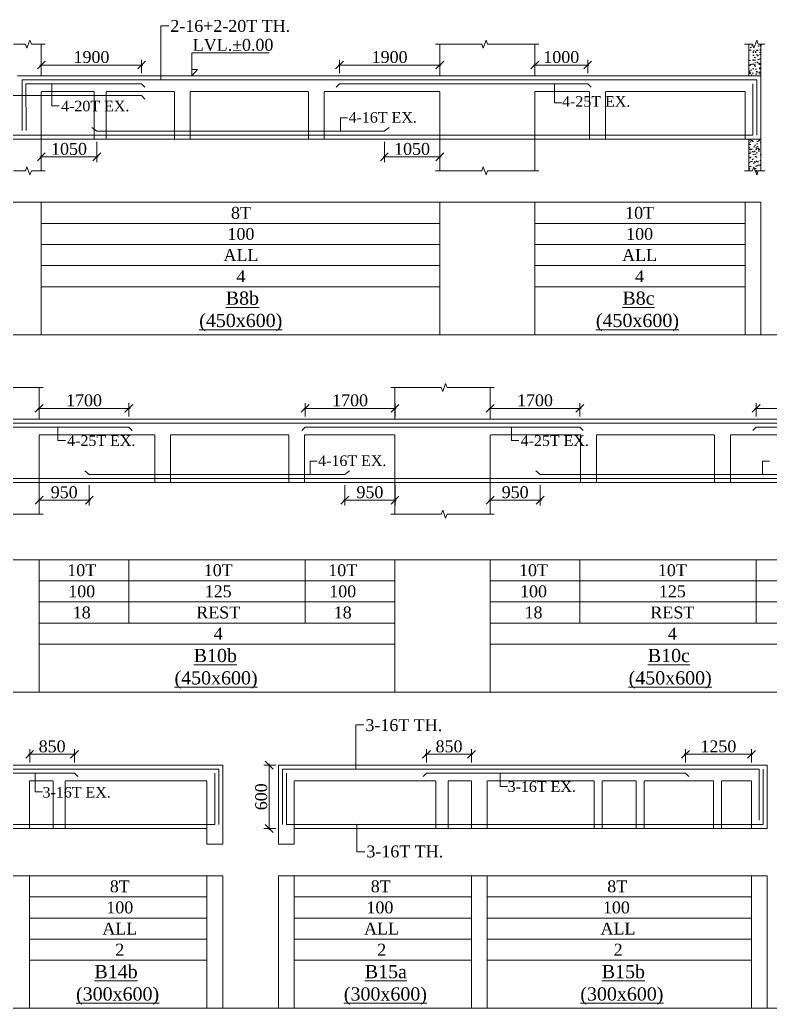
# Model space of a CAD drawing. Header units: millimetres. Extents: x 9781889 to 10654170, y -7852491 to -7608561.
# Drawn here: x 9922241 to 9936449, y -7799039 to -7780313 of the extents above; entities that cross this region are included whole.
import ezdxf
from ezdxf.enums import TextEntityAlignment as Align

# ---------------------------------------------------------------- set-up
doc = ezdxf.new("R2010")
doc.units = ezdxf.units.MM
doc.header["$LTSCALE"] = 10
doc.header["$PDMODE"] = 3
doc.linetypes.add('HIDDEN', pattern=[0.375, 0.25, -0.125])
for name, color, linetype, lineweight in [('LVL', 3, 'Continuous', 0), ('S-CUT OUT LINE', 9, 'Continuous', 0), ('S-DIM L.S.', 7, 'Continuous', 0), ('S-HATCH', 8, 'Continuous', 0), ('S-L.S.SECTION', 5, 'Continuous', 0), ('S-L.S.SLAB LINE', 252, 'HIDDEN', 0), ('S-L.S.STEEL', 1, 'Continuous', 9), ('S-SECTION MARK', 7, 'Continuous', 0), ('S-SHEET', 251, 'Continuous', 0), ('S-TEXT', 7, 'Continuous', 0), ('S-TEXT L.S. BEAM NO.', 30, 'Continuous', 0), ('S-TEXT. L.S.', 7, 'Continuous', 0)]:
    doc.layers.add(name, color=color, linetype=linetype, lineweight=lineweight)
doc.styles.add('135', font='arial.ttf', dxfattribs={"width": 0.8, "height": 135})
doc.styles.get("Standard").update_dxf_attribs({"font": 'arial.ttf'})
doc.styles.add('TEXT', font='times.ttf')
doc.dimstyles.new('75', dxfattribs={"dimtxt": 135, "dimasz": 90, "dimexe": 0.1, "dimexo": 0.03, "dimgap": 0.09, "dimtad": 1, "dimdec": 0, "dimzin": 0, "dimdsep": 46, "dimtxsty": '135', "dimblk": 'ARCHTICK', "dimcen": 0.09, "dimclrd": 256, "dimclre": 256, "dimclrt": 256, "dimadec": 0, "dimazin": 0, "dimtfac": 1, "dimtdec": 0, "dimtofl": 0, "dimtmove": 1, "dimatfit": 3, "dimldrblk": 'DOTSMALL', "dimfxl": 1, "dimtolj": 1, "dimtzin": 0, "dimlwd": -1, "dimlwe": -1, "dimarcsym": 0})
doc.dimstyles.new('SETU_1', dxfattribs={"dimtxt": 200, "dimasz": 150, "dimexe": 100, "dimexo": 50, "dimgap": 35, "dimtad": 1, "dimdec": 0, "dimzin": 0, "dimdsep": 46, "dimtxsty": 'Standard', "dimblk": 'OBLIQUE', "dimcen": 150, "dimdle": 25, "dimclrd": 256, "dimclre": 7, "dimclrt": 256, "dimadec": 0, "dimazin": 0, "dimtfac": 1, "dimtdec": 0, "dimtofl": 0, "dimtmove": 1, "dimatfit": 3, "dimfxl": 1, "dimtolj": 1, "dimtzin": 0, "dimlwd": -1, "dimlwe": 5, "dimarcsym": 1})
pattern_1 = [(50, (-102448.59, 44267.31), (182.184669, -15.9390855), [19.05, -209.55]), (355, (-102448.59, 44267.31), (-35.2434214, 191.0568452), [15.24, -167.6405842]), (100.4514447, (-102433.4, 44265.98), (146.941247, 175.117752), [16.1900088, -178.0902446]), (46.1842, (-102448.59, 44318.11), (271.079041, -42.042328), [28.575, -314.325]), (96.6355576, (-102426, 44314.6), (237.404134, 247.4261246), [24.285023, -267.135608]), (351.1841512, (-102448.6, 44318.1), (237.404134, 247.4261246), [22.859967, -251.459732]), (21, (-102423.19, 44305.41), (151.6143913, -102.2651982), [19.05, -209.55]), (326, (-102423.19, 44305.41), (61.8020283, 184.187966), [15.24, -167.64]), (71.451445, (-102410.55, 44296.89), (213.4164193, 81.922769), [16.1900088, -178.0899376]), (37.5, (-102448.59, 44267.31), (3.08860325, 84.55503887), [0, -165.608, 0, -170.18, 0, -168.275]), (7.5, (-102448.59, 44267.31), (66.8196625, 100.1805748), [0, -97.028, 0, -161.798, 0, -64.135]), (327.5, (-102505.23, 44267.31), (135.59059517, -5.728744), [0, -63.5, 0, -198.12, 0, -262.89]), (317.5, (-102530.63, 44267.31), (148.1291814, 25.426491), [0, -82.55, 0, -131.572, 0, -186.69])]

# ---------------------------------------------------------------- blocks, each defined once
blk = doc.blocks.new('_Oblique')
at = {"color": 0, "linetype": 'ByBlock', "lineweight": -2}
blk.add_line((-0.5, -0.5), (0.5, 0.5), dxfattribs=at)
blk = doc.blocks.new('*D84')
at = {"layer": 'Defpoints', "color": 0, "transparency": 16777216}
for p in [(9922648, -7781171), (9922648, -7781374, 0), (9924548, -7781374, 0)]:
    blk.add_point(p, dxfattribs=at)
at = {"layer": 'S-DIM L.S.', "transparency": 16777216}
blk.add_line((9924573, -7781171), (9922623, -7781171), dxfattribs=at)
at = {"layer": 'S-DIM L.S.', "color": 7, "lineweight": 5, "transparency": 16777216}
for p, q in [((9922648, -7781324), (9922648, -7781071)), ((9924548, -7781324), (9924548, -7781071))]:
    blk.add_line(p, q, dxfattribs=at)
at = {"layer": 'S-DIM L.S.', "transparency": 16777216, "xscale": 150, "yscale": 150, "zscale": 150, "rotation": 180}
blk.add_blockref('_Oblique', (9922648, -7781171), dxfattribs=at)
at = {"layer": 'S-DIM L.S.', "transparency": 16777216, "xscale": 150, "yscale": 150, "zscale": 150}
blk.add_blockref('_Oblique', (9924548, -7781171), dxfattribs=at)
at = {"layer": 'S-DIM L.S.', "transparency": 16777216, "insert": (9923598, -7781021), "char_height": 225, "attachment_point": 5, "style": 'TEXT'}
blk.add_mtext('\\A1;1900', dxfattribs=at)
blk = doc.blocks.new('*D85')
at = {"layer": 'Defpoints', "color": 0, "transparency": 16777216}
for p in [(9929143, -7782574, 0), (9930193, -7782574, 0), (9930193, -7782911)]:
    blk.add_point(p, dxfattribs=at)
at = {"layer": 'S-DIM L.S.', "color": 7, "lineweight": 5, "transparency": 16777216}
for p, q in [((9929143, -7782624), (9929143, -7783011)), ((9930193, -7782624), (9930193, -7783011))]:
    blk.add_line(p, q, dxfattribs=at)
at = {"layer": 'S-DIM L.S.', "transparency": 16777216}
blk.add_line((9929118, -7782911), (9930218, -7782911), dxfattribs=at)
at = {"layer": 'S-DIM L.S.', "transparency": 16777216, "xscale": 150, "yscale": 150, "zscale": 150, "rotation": 180}
blk.add_blockref('_Oblique', (9929143, -7782911), dxfattribs=at)
at = {"layer": 'S-DIM L.S.', "transparency": 16777216, "xscale": 150, "yscale": 150, "zscale": 150}
blk.add_blockref('_Oblique', (9930193, -7782911), dxfattribs=at)
at = {"layer": 'S-DIM L.S.', "transparency": 16777216, "insert": (9929668, -7782761), "char_height": 225, "attachment_point": 5, "style": 'TEXT'}
blk.add_mtext('\\A1;1050', dxfattribs=at)
blk = doc.blocks.new('*D86')
at = {"layer": 'Defpoints', "color": 0, "transparency": 16777216}
for p in [(9922648, -7782574, 0), (9923698, -7782574, 0), (9922648, -7782911)]:
    blk.add_point(p, dxfattribs=at)
at = {"layer": 'S-DIM L.S.', "color": 7, "lineweight": 5, "transparency": 16777216}
for p, q in [((9922648, -7782624), (9922648, -7783011)), ((9923698, -7782624), (9923698, -7783011))]:
    blk.add_line(p, q, dxfattribs=at)
at = {"layer": 'S-DIM L.S.', "transparency": 16777216}
blk.add_line((9923723, -7782911), (9922623, -7782911), dxfattribs=at)
at = {"layer": 'S-DIM L.S.', "transparency": 16777216, "xscale": 150, "yscale": 150, "zscale": 150, "rotation": 180}
blk.add_blockref('_Oblique', (9922648, -7782911), dxfattribs=at)
at = {"layer": 'S-DIM L.S.', "transparency": 16777216, "xscale": 150, "yscale": 150, "zscale": 150}
blk.add_blockref('_Oblique', (9923698, -7782911), dxfattribs=at)
at = {"layer": 'S-DIM L.S.', "transparency": 16777216, "insert": (9923173, -7782761), "char_height": 225, "attachment_point": 5, "style": 'TEXT'}
blk.add_mtext('\\A1;1050', dxfattribs=at)
blk = doc.blocks.new('_ArchTick')
at = {"color": 0, "linetype": 'ByBlock', "const_width": 0.15}
blk.add_lwpolyline([(-0.5, -0.5), (0.5, 0.5)], dxfattribs=at)
blk = doc.blocks.new('*D87')
at = {"layer": 'Defpoints', "color": 0, "transparency": 16777216}
for p in [(9930193, -7781171), (9928293, -7781374, 0), (9930193, -7781374, 0)]:
    blk.add_point(p, dxfattribs=at)
at = {"layer": 'S-DIM L.S.', "transparency": 16777216}
blk.add_line((9928268, -7781171), (9930218, -7781171), dxfattribs=at)
at = {"layer": 'S-DIM L.S.', "color": 7, "lineweight": 5, "transparency": 16777216}
for p, q in [((9928293, -7781324), (9928293, -7781071)), ((9930193, -7781324), (9930193, -7781071))]:
    blk.add_line(p, q, dxfattribs=at)
at = {"layer": 'S-DIM L.S.', "transparency": 16777216, "xscale": 150, "yscale": 150, "zscale": 150, "rotation": 180}
blk.add_blockref('_Oblique', (9928293, -7781171), dxfattribs=at)
at = {"layer": 'S-DIM L.S.', "transparency": 16777216, "xscale": 150, "yscale": 150, "zscale": 150}
blk.add_blockref('_Oblique', (9930193, -7781171), dxfattribs=at)
at = {"layer": 'S-DIM L.S.', "transparency": 16777216, "insert": (9929243, -7781021), "char_height": 225, "attachment_point": 5, "style": 'TEXT'}
blk.add_mtext('\\A1;1900', dxfattribs=at)
blk = doc.blocks.new('*D88')
at = {"layer": 'Defpoints', "color": 0, "transparency": 16777216}
for p in [(9931993, -7781171), (9931993, -7781374, 0), (9932993, -7781374, 0)]:
    blk.add_point(p, dxfattribs=at)
at = {"layer": 'S-DIM L.S.', "transparency": 16777216}
blk.add_line((9933018, -7781171), (9931968, -7781171), dxfattribs=at)
at = {"layer": 'S-DIM L.S.', "color": 7, "lineweight": 5, "transparency": 16777216}
for p, q in [((9931993, -7781324), (9931993, -7781071)), ((9932993, -7781324), (9932993, -7781071))]:
    blk.add_line(p, q, dxfattribs=at)
at = {"layer": 'S-DIM L.S.', "transparency": 16777216, "xscale": 150, "yscale": 150, "zscale": 150, "rotation": 180}
blk.add_blockref('_Oblique', (9931993, -7781171), dxfattribs=at)
at = {"layer": 'S-DIM L.S.', "transparency": 16777216, "xscale": 150, "yscale": 150, "zscale": 150}
blk.add_blockref('_Oblique', (9932993, -7781171), dxfattribs=at)
at = {"layer": 'S-DIM L.S.', "transparency": 16777216, "insert": (9932493, -7781021), "char_height": 225, "attachment_point": 5, "style": 'TEXT'}
blk.add_mtext('\\A1;1000', dxfattribs=at)
blk = doc.blocks.new('*D46')
at = {"layer": 'Defpoints', "color": 0, "transparency": 16777216}
for p in [(9922607, -7787675), (9922607, -7787879, 0), (9924307, -7787879, 0)]:
    blk.add_point(p, dxfattribs=at)
at = {"layer": 'S-DIM L.S.', "color": 7, "lineweight": 5, "transparency": 16777216}
for p, q in [((9922607, -7787829), (9922607, -7787575)), ((9924307, -7787829), (9924307, -7787575))]:
    blk.add_line(p, q, dxfattribs=at)
at = {"layer": 'S-DIM L.S.', "transparency": 16777216}
blk.add_line((9924332, -7787675), (9922582, -7787675), dxfattribs=at)
at = {"layer": 'S-DIM L.S.', "transparency": 16777216, "xscale": 150, "yscale": 150, "zscale": 150, "rotation": 180}
blk.add_blockref('_Oblique', (9922607, -7787675), dxfattribs=at)
at = {"layer": 'S-DIM L.S.', "transparency": 16777216, "xscale": 150, "yscale": 150, "zscale": 150}
blk.add_blockref('_Oblique', (9924307, -7787675), dxfattribs=at)
at = {"layer": 'S-DIM L.S.', "transparency": 16777216, "insert": (9923457, -7787525), "char_height": 225, "attachment_point": 5, "style": 'TEXT'}
blk.add_mtext('\\A1;1700', dxfattribs=at)
blk = doc.blocks.new('*D47')
at = {"layer": 'Defpoints', "color": 0, "transparency": 16777216}
for p in [(9931145, -7787675), (9931145, -7787879, 0), (9932845, -7787879, 0)]:
    blk.add_point(p, dxfattribs=at)
at = {"layer": 'S-DIM L.S.', "color": 7, "lineweight": 5, "transparency": 16777216}
for p, q in [((9931145, -7787829), (9931145, -7787575)), ((9932845, -7787829), (9932845, -7787575))]:
    blk.add_line(p, q, dxfattribs=at)
at = {"layer": 'S-DIM L.S.', "transparency": 16777216}
blk.add_line((9932870, -7787675), (9931120, -7787675), dxfattribs=at)
at = {"layer": 'S-DIM L.S.', "transparency": 16777216, "xscale": 150, "yscale": 150, "zscale": 150, "rotation": 180}
blk.add_blockref('_Oblique', (9931145, -7787675), dxfattribs=at)
at = {"layer": 'S-DIM L.S.', "transparency": 16777216, "xscale": 150, "yscale": 150, "zscale": 150}
blk.add_blockref('_Oblique', (9932845, -7787675), dxfattribs=at)
at = {"layer": 'S-DIM L.S.', "transparency": 16777216, "insert": (9931995, -7787525), "char_height": 225, "attachment_point": 5, "style": 'TEXT'}
blk.add_mtext('\\A1;1700', dxfattribs=at)
blk = doc.blocks.new('*D48')
at = {"layer": 'Defpoints', "color": 0, "transparency": 16777216}
for p in [(9929345, -7787675), (9927645, -7787879, 0), (9929345, -7787879, 0)]:
    blk.add_point(p, dxfattribs=at)
at = {"layer": 'S-DIM L.S.', "color": 7, "lineweight": 5, "transparency": 16777216}
for p, q in [((9927645, -7787829), (9927645, -7787575)), ((9929345, -7787829), (9929345, -7787575))]:
    blk.add_line(p, q, dxfattribs=at)
at = {"layer": 'S-DIM L.S.', "transparency": 16777216}
blk.add_line((9927620, -7787675), (9929370, -7787675), dxfattribs=at)
at = {"layer": 'S-DIM L.S.', "transparency": 16777216, "xscale": 150, "yscale": 150, "zscale": 150, "rotation": 180}
blk.add_blockref('_Oblique', (9927645, -7787675), dxfattribs=at)
at = {"layer": 'S-DIM L.S.', "transparency": 16777216, "xscale": 150, "yscale": 150, "zscale": 150}
blk.add_blockref('_Oblique', (9929345, -7787675), dxfattribs=at)
at = {"layer": 'S-DIM L.S.', "transparency": 16777216, "insert": (9928495, -7787525), "char_height": 225, "attachment_point": 5, "style": 'TEXT'}
blk.add_mtext('\\A1;1700', dxfattribs=at)
blk = doc.blocks.new('*D49')
at = {"layer": 'Defpoints', "color": 0, "transparency": 16777216}
for p in [(9937882, -7787675), (9936182, -7787879, 0), (9937882, -7787879, 0)]:
    blk.add_point(p, dxfattribs=at)
at = {"layer": 'S-DIM L.S.', "color": 7, "lineweight": 5, "transparency": 16777216}
for p, q in [((9936182, -7787829), (9936182, -7787575)), ((9937882, -7787829), (9937882, -7787575))]:
    blk.add_line(p, q, dxfattribs=at)
at = {"layer": 'S-DIM L.S.', "transparency": 16777216}
blk.add_line((9936157, -7787675), (9937907, -7787675), dxfattribs=at)
at = {"layer": 'S-DIM L.S.', "transparency": 16777216, "xscale": 150, "yscale": 150, "zscale": 150, "rotation": 180}
blk.add_blockref('_Oblique', (9936182, -7787675), dxfattribs=at)
at = {"layer": 'S-DIM L.S.', "transparency": 16777216, "xscale": 150, "yscale": 150, "zscale": 150}
blk.add_blockref('_Oblique', (9937882, -7787675), dxfattribs=at)
at = {"layer": 'S-DIM L.S.', "transparency": 16777216, "insert": (9937032, -7787525), "char_height": 225, "attachment_point": 5, "style": 'TEXT'}
blk.add_mtext('\\A1;1700', dxfattribs=at)
blk = doc.blocks.new('*D50')
at = {"layer": 'Defpoints', "color": 0, "transparency": 16777216}
for p in [(9928395, -7789079, 0), (9929345, -7789079, 0), (9929345, -7789415)]:
    blk.add_point(p, dxfattribs=at)
at = {"layer": 'S-DIM L.S.', "color": 7, "lineweight": 5, "transparency": 16777216}
for p, q in [((9928395, -7789129), (9928395, -7789515)), ((9929345, -7789129), (9929345, -7789515))]:
    blk.add_line(p, q, dxfattribs=at)
at = {"layer": 'S-DIM L.S.', "transparency": 16777216}
blk.add_line((9928370, -7789415), (9929370, -7789415), dxfattribs=at)
at = {"layer": 'S-DIM L.S.', "transparency": 16777216, "xscale": 150, "yscale": 150, "zscale": 150, "rotation": 180}
blk.add_blockref('_Oblique', (9928395, -7789415), dxfattribs=at)
at = {"layer": 'S-DIM L.S.', "transparency": 16777216, "xscale": 150, "yscale": 150, "zscale": 150}
blk.add_blockref('_Oblique', (9929345, -7789415), dxfattribs=at)
at = {"layer": 'S-DIM L.S.', "transparency": 16777216, "insert": (9928870, -7789265), "char_height": 225, "attachment_point": 5, "style": 'TEXT'}
blk.add_mtext('\\A1;950', dxfattribs=at)
blk = doc.blocks.new('*D51')
at = {"layer": 'Defpoints', "color": 0, "transparency": 16777216}
for p in [(9922607, -7789079, 0), (9923557, -7789079, 0), (9922607, -7789415)]:
    blk.add_point(p, dxfattribs=at)
at = {"layer": 'S-DIM L.S.', "color": 7, "lineweight": 5, "transparency": 16777216}
for p, q in [((9922607, -7789129), (9922607, -7789515)), ((9923557, -7789129), (9923557, -7789515))]:
    blk.add_line(p, q, dxfattribs=at)
at = {"layer": 'S-DIM L.S.', "transparency": 16777216}
blk.add_line((9923582, -7789415), (9922582, -7789415), dxfattribs=at)
at = {"layer": 'S-DIM L.S.', "transparency": 16777216, "xscale": 150, "yscale": 150, "zscale": 150, "rotation": 180}
blk.add_blockref('_Oblique', (9922607, -7789415), dxfattribs=at)
at = {"layer": 'S-DIM L.S.', "transparency": 16777216, "xscale": 150, "yscale": 150, "zscale": 150}
blk.add_blockref('_Oblique', (9923557, -7789415), dxfattribs=at)
at = {"layer": 'S-DIM L.S.', "transparency": 16777216, "insert": (9923082, -7789265), "char_height": 225, "attachment_point": 5, "style": 'TEXT'}
blk.add_mtext('\\A1;950', dxfattribs=at)
blk = doc.blocks.new('*D53')
at = {"layer": 'Defpoints', "color": 0, "transparency": 16777216}
for p in [(9931145, -7789079, 0), (9932095, -7789079, 0), (9931145, -7789415)]:
    blk.add_point(p, dxfattribs=at)
at = {"layer": 'S-DIM L.S.', "color": 7, "lineweight": 5, "transparency": 16777216}
for p, q in [((9931145, -7789129), (9931145, -7789515)), ((9932095, -7789129), (9932095, -7789515))]:
    blk.add_line(p, q, dxfattribs=at)
at = {"layer": 'S-DIM L.S.', "transparency": 16777216}
blk.add_line((9932120, -7789415), (9931120, -7789415), dxfattribs=at)
at = {"layer": 'S-DIM L.S.', "transparency": 16777216, "xscale": 150, "yscale": 150, "zscale": 150, "rotation": 180}
blk.add_blockref('_Oblique', (9931145, -7789415), dxfattribs=at)
at = {"layer": 'S-DIM L.S.', "transparency": 16777216, "xscale": 150, "yscale": 150, "zscale": 150}
blk.add_blockref('_Oblique', (9932095, -7789415), dxfattribs=at)
at = {"layer": 'S-DIM L.S.', "transparency": 16777216, "insert": (9931620, -7789265), "char_height": 225, "attachment_point": 5, "style": 'TEXT'}
blk.add_mtext('\\A1;950', dxfattribs=at)
blk = doc.blocks.new('*D136')
at = {"layer": 'Defpoints', "color": 0, "transparency": 16777216}
for p in [(9922428, -7794229), (9922428, -7794433, 0), (9923278, -7794433, 0)]:
    blk.add_point(p, dxfattribs=at)
at = {"layer": 'S-DIM L.S.', "color": 7, "lineweight": 5, "transparency": 16777216}
for p, q in [((9922428, -7794383), (9922428, -7794129)), ((9923278, -7794383), (9923278, -7794129))]:
    blk.add_line(p, q, dxfattribs=at)
at = {"layer": 'S-DIM L.S.', "transparency": 16777216}
blk.add_line((9923303, -7794229), (9922403, -7794229), dxfattribs=at)
at = {"layer": 'S-DIM L.S.', "transparency": 16777216, "xscale": 150, "yscale": 150, "zscale": 150, "rotation": 180}
blk.add_blockref('_Oblique', (9922428, -7794229), dxfattribs=at)
at = {"layer": 'S-DIM L.S.', "transparency": 16777216, "xscale": 150, "yscale": 150, "zscale": 150}
blk.add_blockref('_Oblique', (9923278, -7794229), dxfattribs=at)
at = {"layer": 'S-DIM L.S.', "transparency": 16777216, "insert": (9922853, -7794080), "char_height": 225, "attachment_point": 5, "style": 'TEXT'}
blk.add_mtext('\\A1;850', dxfattribs=at)
blk = doc.blocks.new('*D139')
at = {"layer": 'Defpoints', "color": 0, "transparency": 16777216}
for p in [(9936093, -7794229), (9934843, -7794433, 0), (9936093, -7794433, 0)]:
    blk.add_point(p, dxfattribs=at)
at = {"layer": 'S-DIM L.S.', "color": 7, "lineweight": 5, "transparency": 16777216}
for p, q in [((9934843, -7794383), (9934843, -7794129)), ((9936093, -7794383), (9936093, -7794129))]:
    blk.add_line(p, q, dxfattribs=at)
at = {"layer": 'S-DIM L.S.', "transparency": 16777216}
blk.add_line((9934818, -7794229), (9936118, -7794229), dxfattribs=at)
at = {"layer": 'S-DIM L.S.', "transparency": 16777216, "xscale": 150, "yscale": 150, "zscale": 150, "rotation": 180}
blk.add_blockref('_Oblique', (9934843, -7794229), dxfattribs=at)
at = {"layer": 'S-DIM L.S.', "transparency": 16777216, "xscale": 150, "yscale": 150, "zscale": 150}
blk.add_blockref('_Oblique', (9936093, -7794229), dxfattribs=at)
at = {"layer": 'S-DIM L.S.', "transparency": 16777216, "insert": (9935468, -7794080), "char_height": 225, "attachment_point": 5, "style": 'TEXT'}
blk.add_mtext('\\A1;1250', dxfattribs=at)
blk = doc.blocks.new('*D140')
at = {"layer": 'Defpoints', "color": 0, "transparency": 16777216}
for p in [(9930793, -7794229), (9929943, -7794433, 0), (9930793, -7794433, 0)]:
    blk.add_point(p, dxfattribs=at)
at = {"layer": 'S-DIM L.S.', "color": 7, "lineweight": 5, "transparency": 16777216}
for p, q in [((9929943, -7794383), (9929943, -7794129)), ((9930793, -7794383), (9930793, -7794129))]:
    blk.add_line(p, q, dxfattribs=at)
at = {"layer": 'S-DIM L.S.', "transparency": 16777216}
blk.add_line((9929918, -7794229), (9930818, -7794229), dxfattribs=at)
at = {"layer": 'S-DIM L.S.', "transparency": 16777216, "xscale": 150, "yscale": 150, "zscale": 150, "rotation": 180}
blk.add_blockref('_Oblique', (9929943, -7794229), dxfattribs=at)
at = {"layer": 'S-DIM L.S.', "transparency": 16777216, "xscale": 150, "yscale": 150, "zscale": 150}
blk.add_blockref('_Oblique', (9930793, -7794229), dxfattribs=at)
at = {"layer": 'S-DIM L.S.', "transparency": 16777216, "insert": (9930368, -7794080), "char_height": 225, "attachment_point": 5, "style": 'TEXT'}
blk.add_mtext('\\A1;850', dxfattribs=at)
blk = doc.blocks.new('*D141')
at = {"layer": 'Defpoints', "color": 0, "transparency": 16777216}
for p in [(9927138, -7794433), (9926963, -7795633), (9927138, -7795633)]:
    blk.add_point(p, dxfattribs=at)
at = {"layer": 'S-DIM L.S.', "color": 7, "lineweight": 5, "transparency": 16777216}
for p, q in [((9927088, -7794433), (9926863, -7794433)), ((9927088, -7795633), (9926863, -7795633))]:
    blk.add_line(p, q, dxfattribs=at)
at = {"layer": 'S-DIM L.S.', "transparency": 16777216}
blk.add_line((9926963, -7794408), (9926963, -7795658), dxfattribs=at)
at = {"layer": 'S-DIM L.S.', "transparency": 16777216, "xscale": 150, "yscale": 150, "zscale": 150}
for p, rotation in [((9926963, -7794433), 90), ((9926963, -7795633), 270)]:
    blk.add_blockref('_Oblique', p, dxfattribs=dict(at, rotation=rotation))
at = {"layer": 'S-DIM L.S.', "transparency": 16777216, "insert": (9926813, -7795033), "char_height": 225, "attachment_point": 5, "rotation": 90, "style": 'TEXT'}
blk.add_mtext('\\A1;600', dxfattribs=at)

msp = doc.modelspace()

# ---------------------------------------------------------------- hatches: boundary and pattern name
at = {"layer": 'S-HATCH'}
h = msp.add_hatch(dxfattribs=at)
h.set_pattern_fill('AR-CONC', color=256)
h.set_pattern_definition(pattern_1)
h.paths.add_polyline_path([(9936042.8, -7781374.5), (9936272.8, -7781374.5), (9936272.8, -7780774.5), (9936223.1, -7780774.5), (9936195.1, -7780697.6), (9936139.2, -7780851.3), (9936111.2, -7780774.5), (9936042.8, -7780774.5)])
h = msp.add_hatch(dxfattribs=at)
h.set_pattern_fill('AR-CONC', color=256)
h.set_pattern_definition(pattern_1)
h.paths.add_polyline_path([(9936139.2, -7783097.6), (9936195.1, -7783251.3), (9936223.1, -7783174.5), (9936272.8, -7783174.5), (9936272.8, -7782574.5), (9936042.8, -7782574.5), (9936042.8, -7783174.5), (9936111.2, -7783174.5)])

# ---------------------------------------------------------------- linework, layer by layer
at = {"layer": 'LVL', "linetype": 'Continuous', "elevation": 0}
msp.add_lwpolyline([(9926961.3, -7780939.4), (9925500.1, -7780939.4), (9925500.1, -7781374.5), (9925608.2, -7781252.4), (9925500.1, -7781252.4)], dxfattribs=at)
at = {"layer": 'S-CUT OUT LINE', "color": 5, "elevation": 0}
for points in [[(9922119.5, -7780774.5), (9922348.1, -7780774.5), (9922376.1, -7780851.3), (9922432, -7780697.6), (9922460, -7780774.5), (9922722.8, -7780774.5)], [(9930114.5, -7780774.5), (9930986, -7780774.5), (9931013.9, -7780851.3), (9931069.9, -7780697.6), (9931097.9, -7780774.5), (9932067.8, -7780774.5)], [(9935964.5, -7780774.5), (9936111.2, -7780774.5), (9936139.2, -7780851.3), (9936195.1, -7780697.6), (9936223.1, -7780774.5), (9936347.8, -7780774.5)], [(9922119.5, -7783174.5), (9922348.1, -7783174.5), (9922376.1, -7783097.6), (9922432, -7783251.3), (9922460, -7783174.5), (9922722.8, -7783174.5)], [(9930114.5, -7783174.5), (9930986, -7783174.5), (9931013.9, -7783097.6), (9931069.9, -7783251.3), (9931097.9, -7783174.5), (9932067.8, -7783174.5)], [(9935964.5, -7783174.5), (9936111.2, -7783174.5), (9936139.2, -7783097.6), (9936195.1, -7783251.3), (9936223.1, -7783174.5), (9936347.8, -7783174.5)], [(9920728.9, -7787278.9), (9921700.4, -7787278.9), (9921728.4, -7787355.7), (9921784.3, -7787202), (9921812.3, -7787278.9), (9922682.2, -7787278.9)], [(9929266.4, -7787278.9), (9930219.7, -7787278.9), (9930247.7, -7787355.7), (9930303.6, -7787202), (9930331.6, -7787278.9), (9931219.7, -7787278.9)], [(9920728.9, -7789678.9), (9921700.4, -7789678.9), (9921728.4, -7789602), (9921784.3, -7789755.7), (9921812.3, -7789678.9), (9922682.2, -7789678.9)], [(9929266.4, -7789678.9), (9930219.7, -7789678.9), (9930247.7, -7789602), (9930303.6, -7789755.7), (9930331.6, -7789678.9), (9931219.7, -7789678.9)]]:
    msp.add_lwpolyline(points, dxfattribs=at)
at = {"layer": 'S-L.S.SECTION'}
for p, q in [((9922647.8, -7781374.5, 0), (9922647.8, -7780774.5, 0)), ((9930192.8, -7781374.5, 0), (9930192.8, -7780774.5, 0)), ((9931992.8, -7781374.5, 0), (9931992.8, -7780774.5, 0)), ((9936042.8, -7781374.5, 0), (9936042.8, -7780774.5, 0)), ((9936272.8, -7781374.5, 0), (9936272.8, -7780774.5, 0)), ((9922197.8, -7781374.5, 0), (9936272.8, -7781374.5, 0)), ((9936272.8, -7782574.5, 0), (9936272.8, -7781374.5, 0)), ((9916827.7, -7782575.6, 0), (9936272.8, -7782574.5, 0)), ((9922647.8, -7782574.5, 0), (9922647.8, -7783174.5, 0)), ((9930192.8, -7782574.5, 0), (9930192.8, -7783174.5, 0)), ((9931992.8, -7782574.5, 0), (9931992.8, -7783174.5, 0)), ((9936042.8, -7782574.5, 0), (9936042.8, -7783174.5, 0)), ((9936272.8, -7782574.5, 0), (9936272.8, -7783174.5, 0)), ((9922607.2, -7787878.9, 0), (9922607.2, -7787278.9, 0)), ((9929344.7, -7787878.9, 0), (9929344.7, -7787278.9, 0)), ((9931144.7, -7787878.9, 0), (9931144.7, -7787278.9, 0)), ((9916827.7, -7787878.9, 0), (9943661.6, -7787878.9, 0)), ((9916827.7, -7789078.9, 0), (9943661.6, -7789078.9, 0)), ((9922607.2, -7789078.9, 0), (9922607.2, -7789678.9, 0)), ((9929344.7, -7789078.9, 0), (9929344.7, -7789678.9, 0)), ((9931144.7, -7789078.9, 0), (9931144.7, -7789678.9, 0)), ((9916827.7, -7794433.3, 0), (9926082.7, -7794433.3, 0)), ((9926082.7, -7795633.3), (9926082.7, -7794433.3)), ((9936393.1, -7794433.3, 0), (9927138.1, -7794433.3, 0)), ((9927138.1, -7795633.3), (9927138.1, -7794433.3)), ((9936393, -7794433.3, 0), (9936393, -7795633.3, 0)), ((9916827.7, -7795633.3, 0), (9925782.7, -7795633.3, 0)), ((9936393.1, -7795633.3, 0), (9927438.1, -7795633.3, 0))]:
    msp.add_line(p, q, dxfattribs=at)
msp.add_lwpolyline([(9926082.7, -7795633.3), (9926082.7, -7795933.3), (9925782.7, -7795933.3), (9925782.7, -7795633.3)], dxfattribs=at)
at = {"layer": 'S-L.S.SECTION', "elevation": 0}
msp.add_lwpolyline([(9927438.1, -7795633.3), (9927438.1, -7795933.3), (9927138.1, -7795933.3), (9927138.1, -7795633.3)], dxfattribs=at)
at = {"layer": 'S-L.S.SLAB LINE', "ltscale": 0.3}
for p, q in [((9922647.8, -7781674.5, 0), (9922647.8, -7782574.5, 0)), ((9922647.8, -7781674.5, 0), (9923647.8, -7781674.5, 0)), ((9923647.8, -7781674.5, 0), (9923647.8, -7782574.5, 0)), ((9923877.8, -7781674.5, 0), (9925168.2, -7781674.5, 0)), ((9923877.8, -7781674.5, 0), (9923877.8, -7782574.5, 0)), ((9925168.2, -7781674.5, 0), (9925168.2, -7782574.5, 0)), ((9925468.2, -7781674.5, 0), (9927705.7, -7781674.5, 0)), ((9925468.2, -7781674.5, 0), (9925468.2, -7782574.5, 0)), ((9927705.7, -7781674.5, 0), (9927705.7, -7782574.5, 0)), ((9928001.1, -7781674.5, 0), (9930192.8, -7781674.5, 0)), ((9928001.1, -7781674.5, 0), (9928001.1, -7782574.5, 0)), ((9930192.8, -7781674.5, 0), (9930192.8, -7782574.5, 0)), ((9931992.8, -7781674.5, 0), (9933030.7, -7781674.5, 0)), ((9931992.8, -7781674.5, 0), (9931992.8, -7782574.5, 0)), ((9933030.7, -7781674.5, 0), (9933030.7, -7782574.5, 0)), ((9933330.7, -7781674.5, 0), (9935972.8, -7781674.5, 0)), ((9933330.7, -7781674.5, 0), (9933330.7, -7782574.5, 0)), ((9935972.8, -7781674.5, 0), (9935972.8, -7782574.5, 0)), ((9922607.2, -7788178.9, 0), (9924794.7, -7788178.9, 0)), ((9922607.2, -7788178.9, 0), (9922607.2, -7789078.9, 0)), ((9924794.7, -7788178.9, 0), (9924794.7, -7789078.9, 0)), ((9925094.7, -7788178.9, 0), (9927332.2, -7788178.9, 0)), ((9925094.7, -7788178.9, 0), (9925094.7, -7789078.9, 0)), ((9927332.2, -7788178.9, 0), (9927332.2, -7789078.9, 0)), ((9927632.2, -7788178.9, 0), (9929344.7, -7788178.9, 0)), ((9927632.2, -7788178.9, 0), (9927632.2, -7789078.9, 0)), ((9929344.7, -7788178.9, 0), (9929344.7, -7789078.9, 0)), ((9931144.7, -7788178.9, 0), (9932857.2, -7788178.9, 0)), ((9931144.7, -7788178.9, 0), (9931144.7, -7789078.9, 0)), ((9932857.2, -7788178.9, 0), (9932857.2, -7789078.9, 0)), ((9933157.2, -7788178.9, 0), (9935394.7, -7788178.9, 0)), ((9933157.2, -7788178.9, 0), (9933157.2, -7789078.9, 0)), ((9935394.7, -7788178.9, 0), (9935394.7, -7789078.9, 0)), ((9935694.7, -7788178.9, 0), (9937882.2, -7788178.9, 0)), ((9935694.7, -7788178.9, 0), (9935694.7, -7789078.9, 0)), ((9922427.7, -7794733.3, 0), (9922872.2, -7794733.3, 0)), ((9922427.7, -7794733.3), (9922427.7, -7795633.3)), ((9922872.2, -7794733.3), (9922872.2, -7795633.3)), ((9923102.2, -7794733.3, 0), (9925782.7, -7794733.3, 0)), ((9923102.2, -7794733.3), (9923102.2, -7795633.3)), ((9925782.7, -7794733.3), (9925782.7, -7795633.3)), ((9930118.6, -7794733.3, 0), (9927438.1, -7794733.3, 0)), ((9927438.1, -7794733.3), (9927438.1, -7795633.3)), ((9930118.6, -7794733.3), (9930118.6, -7795633.3)), ((9930793.1, -7794733.3, 0), (9930348.6, -7794733.3, 0)), ((9930348.6, -7794733.3), (9930348.6, -7795633.3)), ((9930793.1, -7794733.3), (9930793.1, -7795633.3)), ((9933119.1, -7794733.3, 0), (9931093.1, -7794733.3, 0)), ((9931093.1, -7794733.3), (9931093.1, -7795633.3)), ((9933119.1, -7794733.3), (9933119.1, -7795633.3)), ((9933910.9, -7794733.3, 0), (9933269.1, -7794733.3, 0)), ((9933269.1, -7794733.3), (9933269.1, -7795633.3)), ((9933910.9, -7794733.3), (9933910.9, -7795633.3)), ((9935375.9, -7794733.3, 0), (9934060.9, -7794733.3, 0)), ((9934060.9, -7794733.3), (9934060.9, -7795633.3)), ((9935375.9, -7794733.3), (9935375.9, -7795633.3)), ((9936093.1, -7794733.3, 0), (9935525.9, -7794733.3, 0)), ((9935525.9, -7794733.3), (9935525.9, -7795633.3)), ((9936093, -7794733.3, 0), (9936093, -7795633.3, 0)), ((9936393.1, -7794733.3, 0), (9936393, -7794733.3, 0))]:
    msp.add_line(p, q, dxfattribs=at)
at = {"layer": 'S-L.S.STEEL'}
for p, q in [((9922283.3, -7781449.5, 0), (9936197.8, -7781449.5, 0)), ((9922283.3, -7781449.5, 0), (9922283.4, -7782412.4, 0)), ((9922358.3, -7781524.5, 0), (9922358.4, -7782412.4, 0)), ((9932992.9, -7781524.5, 0), (9933056.1, -7781591.3, 0)), ((9936122.8, -7782499.5, 0), (9936122.8, -7781524.5, 0)), ((9936197.8, -7782499.5, 0), (9936197.8, -7781449.5, 0)), ((9916902.7, -7782499.5, 0), (9936122.8, -7782499.5, 0)), ((9916977.7, -7787953.9, 0), (9943586.6, -7787953.9, 0)), ((9924307.3, -7788028.9, 0), (9924370.5, -7788095.7, 0)), ((9927644.6, -7788028.9, 0), (9927581.4, -7788095.7, 0)), ((9916902.7, -7789003.9, 0), (9943511.6, -7789003.9, 0)), ((9916977.7, -7794508.3, 0), (9926007.7, -7794508.3, 0)), ((9926007.7, -7795558.3), (9926007.7, -7794508.3)), ((9936243.1, -7794508.3, 0), (9927213.1, -7794508.3, 0)), ((9927213.1, -7795558.3), (9927213.1, -7794508.3)), ((9936243.1, -7795478.6, 0), (9936243.1, -7794508.3, 0)), ((9936318.1, -7795558.3, 0), (9936318.1, -7794508.3, 0)), ((9923277.8, -7794583.3, 0), (9923341, -7794650.1, 0)), ((9925932.7, -7795558.3), (9925932.7, -7794583.3)), ((9927288.1, -7795558.3), (9927288.1, -7794583.3)), ((9929942.9, -7794583.3, 0), (9929879.8, -7794650.1, 0)), ((9916902.7, -7795558.3, 0), (9925932.7, -7795558.3, 0)), ((9936318.1, -7795558.3, 0), (9927288.1, -7795558.3, 0))]:
    msp.add_line(p, q, dxfattribs=at)
at = {"layer": 'S-L.S.STEEL', "elevation": 0}
for points in [[(9929232.1, -7782356.2), (9929142.6, -7782424.5), (9923697.9, -7782424.5), (9923606.7, -7782353.7)], [(9928484, -7788860.6), (9928394.5, -7788928.9), (9923557.3, -7788928.9), (9923475.3, -7788858.1)], [(9937021.5, -7788860.6), (9936932, -7788928.9), (9932094.8, -7788928.9), (9932012.8, -7788858.1)]]:
    msp.add_lwpolyline(points, dxfattribs=at)
at = {"layer": 'S-L.S.STEEL'}
for points in [[(9922358.3, -7781524.5, 0), (9924547.8, -7781524.5, 0), (9924610.9, -7781591.3, 0)], [(9932992.9, -7781524.5, 0), (9928292.9, -7781524.5, 0), (9928229.7, -7781591.3, 0)], [(9916977.7, -7781749.5, 0), (9924547.8, -7781749.5, 0), (9924610.9, -7781816.3, 0)], [(9924307.3, -7788028.9, 0), (9919907.2, -7788028.9, 0), (9919844, -7788095.7, 0)], [(9927644.6, -7788028.9, 0), (9932844.6, -7788028.9, 0), (9932907.8, -7788095.7, 0)], [(9942461.6, -7788028.9, 0), (9936182.2, -7788028.9, 0), (9936119, -7788095.7, 0)], [(9923277.8, -7794583.3, 0), (9918377.9, -7794583.3, 0), (9918314.7, -7794650.1, 0)], [(9929942.9, -7794583.3, 0), (9934842.9, -7794583.3, 0), (9934906.1, -7794650.1, 0)]]:
    msp.add_polyline3d(points, dxfattribs=at)
at = {"layer": 'S-SHEET'}
for p, q in [((9916827.7, -7783771, 0), (9936272.8, -7783771, 0)), ((9922647.8, -7783771, 0), (9922647.8, -7786280.2, 0)), ((9930192.8, -7783771, 0), (9930192.8, -7786280.2, 0)), ((9931992.8, -7783771, 0), (9931992.8, -7786280.2, 0)), ((9935972.8, -7783771, 0), (9935972.8, -7786280.2, 0)), ((9936272.8, -7783771, 0), (9936272.8, -7786280.2, 0)), ((9922647.8, -7784171, 0), (9930192.8, -7784171, 0)), ((9931992.8, -7784171, 0), (9935972.8, -7784171, 0)), ((9922647.8, -7784571, 0), (9930192.8, -7784571, 0)), ((9931992.8, -7784571, 0), (9935972.8, -7784571, 0)), ((9922647.8, -7784971, 0), (9930192.8, -7784971, 0)), ((9931992.8, -7784971, 0), (9935972.8, -7784971, 0)), ((9922647.8, -7785371, 0), (9930192.8, -7785371, 0)), ((9931992.8, -7785371, 0), (9935972.8, -7785371, 0)), ((9914774.6, -7786280.2), (9966108.7, -7786280.2)), ((9916827.7, -7786280.2, 0), (9936272.8, -7786280.2, 0)), ((9916827.7, -7790541.4, 0), (9943661.6, -7790541.4, 0)), ((9922607.2, -7790541.4, 0), (9922607.2, -7793050.7, 0)), ((9924307.2, -7790541.4, 0), (9924307.2, -7791741.4, 0)), ((9927644.7, -7790541.4, 0), (9927644.7, -7791741.4, 0)), ((9929344.7, -7790541.4, 0), (9929344.7, -7793050.7, 0)), ((9931144.7, -7790541.4, 0), (9931144.7, -7793050.7, 0)), ((9932844.7, -7790541.4, 0), (9932844.7, -7791741.4, 0)), ((9936182.2, -7790541.4, 0), (9936182.2, -7791741.4, 0)), ((9922607.2, -7790941.4, 0), (9929344.7, -7790941.4, 0)), ((9931144.7, -7790941.4, 0), (9937882.2, -7790941.4, 0)), ((9922607.2, -7791341.4, 0), (9929344.7, -7791341.4, 0)), ((9931144.7, -7791341.4, 0), (9937882.2, -7791341.4, 0)), ((9922607.2, -7791741.4, 0), (9929344.7, -7791741.4, 0)), ((9931144.7, -7791741.4, 0), (9937882.2, -7791741.4, 0)), ((9922607.2, -7792141.4, 0), (9929344.7, -7792141.4, 0)), ((9931144.7, -7792141.4, 0), (9937882.2, -7792141.4, 0)), ((9914774.6, -7793050.7), (9966108.7, -7793050.7)), ((9916827.7, -7793050.7, 0), (9943661.6, -7793050.7, 0)), ((9916827.7, -7796529.8, 0), (9926082.7, -7796529.8, 0)), ((9922427.7, -7796529.8), (9922427.7, -7799039)), ((9925782.7, -7796529.8), (9925782.7, -7799039)), ((9926082.7, -7796529.8), (9926082.7, -7799039)), ((9936393.1, -7796529.8, 0), (9927138.1, -7796529.8, 0)), ((9927138.1, -7796529.8), (9927138.1, -7799039)), ((9927438.1, -7796529.8), (9927438.1, -7799039)), ((9930793.1, -7796529.8), (9930793.1, -7799039)), ((9931093.1, -7796529.8), (9931093.1, -7799039)), ((9936093.1, -7796529.8), (9936093.1, -7799039)), ((9936393.1, -7796529.8, 0), (9936393.1, -7799039, 0)), ((9922427.7, -7796929.8, 0), (9925782.7, -7796929.8, 0)), ((9930793.1, -7796929.8, 0), (9927438.1, -7796929.8, 0)), ((9936093.1, -7796929.8, 0), (9931093.1, -7796929.8, 0)), ((9922427.7, -7797329.8, 0), (9925782.7, -7797329.8, 0)), ((9930793.1, -7797329.8, 0), (9927438.1, -7797329.8, 0)), ((9936093.1, -7797329.8, 0), (9931093.1, -7797329.8, 0)), ((9922427.7, -7797729.8, 0), (9925782.7, -7797729.8, 0)), ((9930793.1, -7797729.8, 0), (9927438.1, -7797729.8, 0)), ((9936093.1, -7797729.8, 0), (9931093.1, -7797729.8, 0)), ((9922427.7, -7798129.8, 0), (9925782.7, -7798129.8, 0)), ((9930793.1, -7798129.8, 0), (9927438.1, -7798129.8, 0)), ((9936093.1, -7798129.8, 0), (9931093.1, -7798129.8, 0)), ((9914774.6, -7799039), (9966108.7, -7799039)), ((9916827.7, -7799039, 0), (9926082.7, -7799039, 0)), ((9936393.1, -7799039, 0), (9927138.1, -7799039, 0))]:
    msp.add_line(p, q, dxfattribs=at)

# ---------------------------------------------------------------- texts
at = {"layer": 'LVL', "style": 'TEXT'}
msp.add_text('LVL.%%P0.00', height=225, dxfattribs=at).set_placement((9925515.9, -7780901, 0))
at = {"layer": 'S-TEXT', "linetype": 'ByBlock', "style": 'TEXT'}
for s, p in [('8T', (9926428.5, -7783971, 0)), ('10T', (9933976.5, -7783971, 0)), ('100', (9926428.5, -7784371, 0)), ('100', (9933976.5, -7784371, 0)), ('ALL', (9926428.5, -7784771, 0)), ('ALL', (9933976.5, -7784771, 0)), ('4', (9926428.5, -7785171, 0)), ('4', (9933976.5, -7785171, 0)), ('10T', (9923413.2, -7790741.4, 0)), ('10T', (9925998.1, -7790741.4, 0)), ('10T', (9928355.2, -7790741.4, 0)), ('10T', (9931967.4, -7790741.4, 0)), ('10T', (9934596.5, -7790741.4, 0)), ('100', (9923413.2, -7791141.4, 0)), ('125', (9925998.1, -7791141.4, 0)), ('100', (9928355.2, -7791141.4, 0)), ('100', (9931967.4, -7791141.4, 0)), ('125', (9934596.5, -7791141.4, 0)), ('18', (9923413.2, -7791541.4, 0)), ('REST', (9925998.1, -7791541.4, 0)), ('18', (9928355.2, -7791541.4, 0)), ('18', (9931967.4, -7791541.4, 0)), ('REST', (9934596.5, -7791541.4, 0)), ('4', (9925998.1, -7791941.4, 0)), ('4', (9934596.5, -7791941.4, 0)), ('8T', (9924134.1, -7796729.8, 0)), ('8T', (9929074.8, -7796729.8, 0)), ('8T', (9933552.3, -7796729.8, 0)), ('100', (9924134.1, -7797129.8, 0)), ('100', (9929059.6, -7797129.8, 0)), ('100', (9933537.1, -7797129.8, 0)), ('ALL', (9924134.1, -7797529.8, 0)), ('ALL', (9929089.3, -7797529.8, 0)), ('ALL', (9933566.8, -7797529.8, 0)), ('2', (9924134.1, -7797929.8, 0)), ('2', (9929093.3, -7797929.8, 0)), ('2', (9933570.8, -7797929.8, 0))]:
    msp.add_text(s, height=225, dxfattribs=at).set_placement(p, align=Align.MIDDLE_CENTER)
at = {"layer": 'S-TEXT L.S. BEAM NO.', "color": 140, "linetype": 'ByBlock', "style": 'TEXT'}
for s, p in [('%%UB8b', (9926140.5, -7785711.6, 0)), ('%%UB8c', (9933651.1, -7785711.6, 0)), ('%%U(450x600)', (9925638.1, -7786134.6, 0)), ('%%U(450x600)', (9933148.7, -7786134.6, 0)), ('%%UB10b', (9925534, -7792482.1, 0)), ('%%UB10c', (9934132.3, -7792482.1, 0)), ('%%U(450x600)', (9925170.3, -7792905.1, 0)), ('%%U(450x600)', (9933768.7, -7792905.1, 0))]:
    msp.add_text(s, height=250, dxfattribs=at).set_placement(p)
at = {"layer": 'S-TEXT L.S. BEAM NO.', "linetype": 'ByBlock', "style": 'TEXT'}
for s, p in [('%%UB14b', (9923654.1, -7798470.4, 0)), ('%%UB15a', (9928773.4, -7798470.4, 0)), ('%%UB15b', (9933259.5, -7798470.4, 0)), ('%%U(300x600)', (9923306.3, -7798893.4, 0)), ('%%U(300x600)', (9928376.6, -7798893.4, 0)), ('%%U(300x600)', (9932854.1, -7798893.4, 0))]:
    msp.add_text(s, height=250, dxfattribs=at).set_placement(p)
at = {"layer": 'S-TEXT. L.S.', "style": 'TEXT'}
for s, height, p in [('2-16+2-20T TH.', 225, (9925090.9, -7780542, 0)), ('4-25T EX.', 200, (9932508.7, -7781960, 0)), ('4-20T EX.', 200, (9923023.6, -7782047.9, 0)), ('4-16T EX.', 200, (9928465.8, -7782262.4, 0)), ('4-25T EX.', 200, (9923138.1, -7788386.4, 0)), ('4-25T EX.', 200, (9931724.3, -7788386.4, 0)), ('4-16T EX.', 200, (9927889.8, -7788766.8, 0)), ('3-16T TH.', 225, (9928785.7, -7793788.4, 0)), ('3-16T EX.', 200, (9922671, -7795047.9, 0)), ('3-16T EX.', 200, (9931477.8, -7794940.8, 0)), ('3-16T TH.', 225, (9928804, -7796181.1, 0))]:
    msp.add_text(s, height=height, dxfattribs=at).set_placement(p)

# ---------------------------------------------------------------- dimensions: what is measured, and where the dimension line sits
at = {"layer": 'S-DIM L.S.'}
for base, p1, p2, picture, middle in [((9922647.8, -7781170.7, 0), (9924547.8, -7781374.5, 0), (9922647.8, -7781374.5, 0), '*D84', (9923597.8, -7781020.9, 0)), ((9931992.9, -7781170.7, 0), (9932992.9, -7781374.5, 0), (9931992.9, -7781374.5, 0), '*D88', (9932492.9, -7781021.2, 0)), ((9922647.8, -7782910.5, 0), (9923697.9, -7782574.5, 0), (9922647.8, -7782574.5, 0), '*D86', (9923172.8, -7782761.1, 0)), ((9922607.3, -7787675.1, 0), (9924307.3, -7787878.9, 0), (9922607.3, -7787878.9, 0), '*D46', (9923457.3, -7787525.3, 0)), ((9931144.6, -7787675.1, 0), (9932844.6, -7787878.9, 0), (9931144.6, -7787878.9, 0), '*D47', (9931994.6, -7787525.3, 0)), ((9922607.2, -7789414.9, 0), (9923557.3, -7789078.9, 0), (9922607.2, -7789078.9, 0), '*D51', (9923082.3, -7789265.2, 0)), ((9931144.7, -7789414.9, 0), (9932094.8, -7789078.9, 0), (9931144.7, -7789078.9, 0), '*D53', (9931619.8, -7789265.2, 0)), ((9922427.8, -7794229.5, 0), (9923277.8, -7794433.3, 0), (9922427.8, -7794433.3, 0), '*D136', (9922852.8, -7794080, 0))]:
    dim = msp.add_linear_dim(base=base, p1=p1, p2=p2, dimstyle='SETU_1', override={"dimtxt": 225, "dimtxsty": 'TEXT'}, dxfattribs=at)
    dim.commit()
    dim.dimension.update_dxf_attribs({"geometry": picture, "text_midpoint": middle})
for base, p1, p2, picture, middle in [((9930192.9, -7781170.7, 0), (9928292.9, -7781374.5, 0), (9930192.9, -7781374.5, 0), '*D87', (9929242.9, -7781020.9, 0)), ((9930192.8, -7782910.5, 0), (9929142.6, -7782574.5, 0), (9930192.8, -7782574.5, 0), '*D85', (9929667.7, -7782761.1, 0)), ((9929344.6, -7787675.1, 0), (9927644.6, -7787878.9, 0), (9929344.6, -7787878.9, 0), '*D48', (9928494.6, -7787525.3, 0)), ((9937882.2, -7787675.1, 0), (9936182.2, -7787878.9, 0), (9937882.2, -7787878.9, 0), '*D49', (9937032.2, -7787525.3, 0)), ((9929344.7, -7789414.9, 0), (9928394.5, -7789078.9, 0), (9929344.7, -7789078.9, 0), '*D50', (9928869.6, -7789265.2, 0)), ((9930792.9, -7794229.5, 0), (9929942.9, -7794433.3, 0), (9930792.9, -7794433.3, 0), '*D140', (9930367.9, -7794080, 0)), ((9936092.9, -7794229.5, 0), (9934842.9, -7794433.3, 0), (9936092.9, -7794433.3, 0), '*D139', (9935467.9, -7794080, 0))]:
    dim = msp.add_linear_dim(base=base, p1=p1, p2=p2, angle=180, dimstyle='SETU_1', override={"dimtxt": 225, "dimtxsty": 'TEXT'}, dxfattribs=at)
    dim.commit()
    dim.dimension.update_dxf_attribs({"geometry": picture, "text_midpoint": middle})
at = {"layer": 'S-DIM L.S.', "color": 7}
dim = msp.add_linear_dim(base=(9926962.9, -7795633.3, 0), p1=(9927138.1, -7794433.3, 0), p2=(9927138.1, -7795633.3, 0), angle=90, dimstyle='SETU_1', override={"dimtxt": 225, "dimlfac": 0.5, "dimtxsty": 'TEXT'}, dxfattribs=at)
dim.commit()
dim.dimension.update_dxf_attribs({"geometry": '*D141', "text_midpoint": (9926813.5, -7795033.3, 0)})

# ---------------------------------------------------------------- leaders
at = {"layer": 'S-SECTION MARK'}
for points in [[(9924909.3, -7781449.5, 0), (9924909.3, -7780426.8, 0), (9925061.8, -7780426.8, 0)], [(9922849.6, -7781524.5, 0), (9922849.6, -7781942.7, 0), (9922988.9, -7781942.7, 0)], [(9932363.3, -7781524.5, 0), (9932363.3, -7781890, 0), (9932502.6, -7781890, 0)], [(9928311.9, -7782424.5, 0), (9928311.9, -7782172.1, 0), (9928447.3, -7782172.1, 0)], [(9922964.1, -7788028.9, 0), (9922964.1, -7788281.2, 0), (9923103.4, -7788281.2, 0)], [(9931550.3, -7788028.9, 0), (9931550.3, -7788281.2, 0), (9931689.6, -7788281.2, 0)], [(9927735.9, -7788928.9, 0), (9927735.9, -7788676.5, 0), (9927871.3, -7788676.5, 0)], [(9936301.7, -7788928.9, 0), (9936301.7, -7788676.5, 0), (9936437.1, -7788676.5, 0)], [(9928604, -7794508.3, 0), (9928604, -7793673.3, 0), (9928756.6, -7793673.3, 0)], [(9922529.7, -7794583.3, 0), (9922529.7, -7794942.7, 0), (9922669, -7794942.7, 0)], [(9931336.5, -7794583.3, 0), (9931336.5, -7794835.6, 0), (9931475.8, -7794835.6, 0)], [(9928622.4, -7795554.3, 0), (9928622.4, -7796076.3, 0), (9928774.9, -7796076.3, 0)]]:
    msp.add_leader(points, dimstyle='75', override={"dimasz": 75}, dxfattribs=at)

doc.saveas('drawing.dxf')
